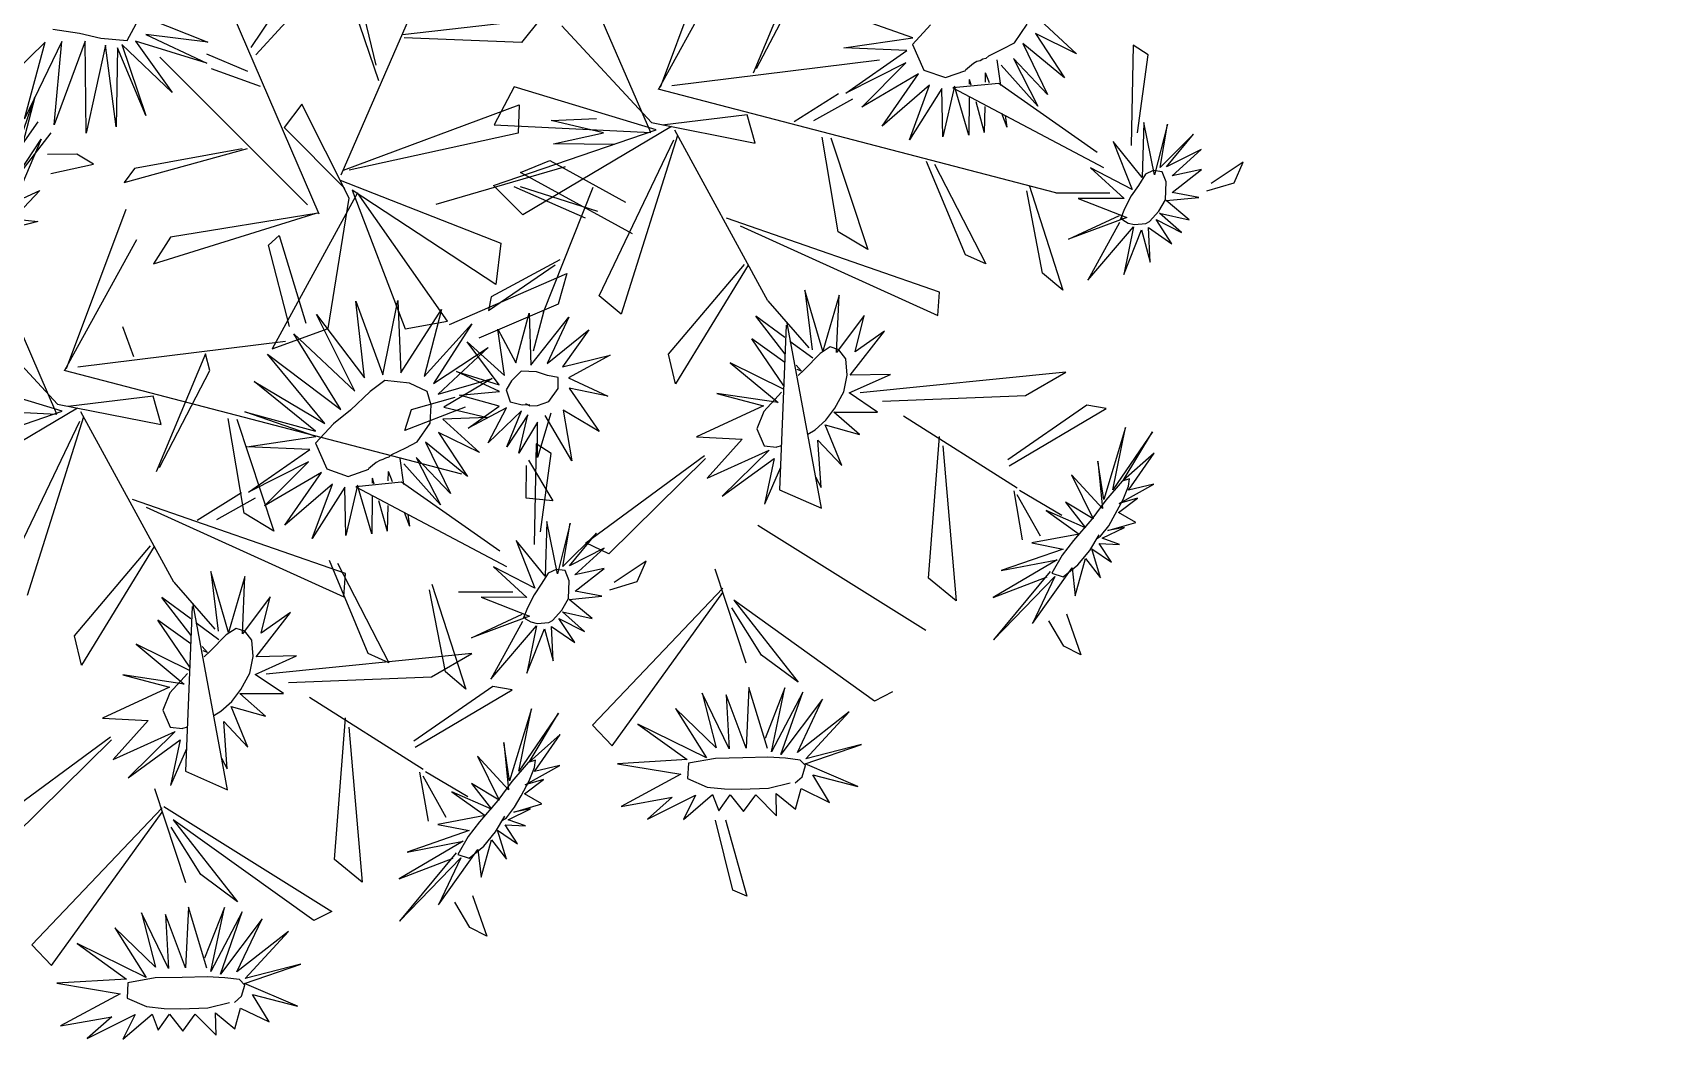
# Model space of a CAD drawing. Header units: millimetres. Extents: x -2729 to 15248, y -12439 to 5292.
# Drawn here: x 3860 to 3953.3, y -11146.8 to -11089.4 of the extents above; entities that cross this region are included whole.
import ezdxf

# ---------------------------------------------------------------- set-up
doc = ezdxf.new("R2010")
doc.units = ezdxf.units.MM
doc.layers.add('CAM', color=155, linetype='Continuous', lineweight=15)

# ---------------------------------------------------------------- blocks, each defined once
blk = doc.blocks.new('styrtys')
at = {"color": 86, "linetype": 'Continuous'}
for p, q in [((-18.311, 2.885), (-18.435, 1.784)), ((-16.817, 0.9), (-18.311, 2.885)), ((-18.435, 1.784), (-17.713, 0.271))]:
    blk.add_line(p, q, dxfattribs=at)
at = {"color": 50, "linetype": 'Continuous'}
for p, q in [((-14.016, 1.357), (-12.913, 0.011)), ((-13.564, 0.031), (-14.016, 1.357)), ((-15.673, 0.735), (-13.564, 0.031)), ((-14.455, -0.31), (-15.673, 0.735)), ((-20.384, -1.759), (-15.411, -0.859)), ((-18.361, -0.422), (-14.455, -0.31)), ((-15.411, -0.859), (-18.361, -0.422)), ((-15.317, -1.234), (-20.384, -1.759))]:
    blk.add_line(p, q, dxfattribs=at)
blk = doc.blocks.new('aerysty')
at = {"color": 86, "linetype": 'Continuous'}
for p, q in [((-18.673, 3.321, 0.09), (-18.796, 2.225, 0.09)), ((-17.186, 1.346, 0.09), (-18.673, 3.321, 0.09)), ((-18.796, 2.225, 0.09), (-18.077, 0.72, 0.09)), ((-13.112, -4.802, 0.09), (-14.326, -2.398, 0.09)), ((-12.815, -4.82, 0.09), (-12.65, -2.023, 0.09)), ((-15.07, -3.094, 0.09), (-13.027, -5.053, 0.09)), ((-11.997, -6.073, 0.09), (-6.198, -3.302, 0.09)), ((-6.198, -3.302, 0.09), (-6.654, -4.328, 0.09)), ((-26.407, -4.424, 0.09), (-27.412, -4.991, 0.09)), ((-13.146, -9.856, 0.09), (-20.061, -4.295, 0.09)), ((-20.061, -4.295, 0.09), (-19.881, -6.332, 0.09)), ((-6.654, -4.328, 0.09), (-11.746, -6.339, 0.09)), ((7.306, -5.445, 0.09), (8.56, -4.411, 0.09)), ((9.813, -4.639, 0.09), (7.79, -5.475, 0.09)), ((8.56, -4.411, 0.09), (9.813, -4.639, 0.09)), ((-40.708, -4.827, 0.09), (-40.861, -5.681, 0.09)), ((-37.774, -8.266, 0.09), (-40.708, -4.827, 0.09)), ((-27.412, -4.991, 0.09), (-27.106, -14.852, 0.09)), ((-22.786, -16.103, 0.09), (-22.416, -4.804, 0.09)), ((-12.791, -4.994, 0.09), (-12.994, -12.668, 0.09)), ((-40.861, -5.681, 0.09), (-38.099, -8.726, 0.09)), ((-19.881, -6.332, 0.09), (-12.805, -10.305, 0.09)), ((-5.758, -6.366, 0.09), (-13.267, -15.458, 0.09)), ((-8.14, -7.533, 0.09), (-5.758, -6.366, 0.09)), ((-12.949, -14.137, 0.09), (-8.14, -7.533, 0.09)), ((-28.944, -9.197, 0.09), (-28.819, -11.794, 0.09)), ((-27.106, -14.852, 0.09), (-28.944, -9.197, 0.09)), ((1.928, -14.05, 0.09), (-1.965, -9.111, 0.09)), ((-1.965, -9.111, 0.09), (-1.804, -10.619, 0.09)), ((-1.804, -10.619, 0.09), (1.584, -13.982, 0.09)), ((4.121, -20.751, 0.09), (5.131, -11.086, 0.09)), ((11.872, -13.564, 0.09), (7.052, -10.475, 0.09)), ((7.847, -10.577, 0.09), (11.892, -12.557, 0.09)), ((-28.819, -11.794, 0.09), (-27.522, -14.708, 0.09)), ((5.64, -11.875, 0.09), (5.789, -18.72, 0.09)), ((-29.691, -12.256, 0.09), (-26.219, -16.712, 0.09)), ((2.413, -12.546, 0.09), (-5.296, -34.666, 0.09)), ((11.892, -12.557, 0.09), (11.872, -13.564, 0.09)), ((-20.425, -16.184, 0.09), (-19.964, -13.618, 0.09)), ((-19.964, -13.618, 0.09), (-12.285, -21.117, 0.09)), ((-3.17, -13.59, 0.09), (-3.389, -14.856, 0.09)), ((-0.079, -19.189, 0.09), (-3.17, -13.59, 0.09)), ((-5.988, -14.895, 0.09), (-9.233, -27.327, 0.09)), ((-9.159, -26.439, 0.09), (-7.143, -14.238, 0.09)), ((-7.143, -14.238, 0.09), (-5.988, -14.895, 0.09)), ((-3.389, -14.856, 0.09), (-0.207, -19.647, 0.09)), ((-50.861, -15.865, 0.09), (-50.984, -16.961, 0.09)), ((-49.374, -17.841, 0.09), (-50.861, -15.865, 0.09)), ((-37.864, -15.986, 0.09), (-27.091, -15.612, 0.09)), ((-26.883, -15.758, 0.09), (-37.511, -17.574, 0.09)), ((-37.511, -17.574, 0.09), (-37.864, -15.986, 0.09)), ((-12.409, -21.1, 0.09), (-20.425, -16.184, 0.09)), ((-50.984, -16.961, 0.09), (-50.266, -18.467, 0.09)), ((5.789, -18.72, 0.09), (4.121, -20.751, 0.09)), ((-30.543, -21.047, 0.09), (-29.289, -20.013, 0.09)), ((-28.036, -20.242, 0.09), (-30.059, -21.078, 0.09)), ((-29.289, -20.013, 0.09), (-28.036, -20.242, 0.09)), ((-6.243, -19.64, 0.09), (-6.342, -21.603, 0.09)), ((-2.125, -24.942, 0.09), (-6.243, -19.64, 0.09)), ((-45.004, -24.006, 0.09), (-44.838, -21.209, 0.09)), ((-29.086, -23.68, 0.09), (-21.172, -20.839, 0.09)), ((-21.282, -20.685, 0.09), (-28.87, -22.237, 0.09)), ((-47.259, -22.28, 0.09), (-45.215, -24.24, 0.09)), ((-45.3, -23.988, 0.09), (-46.515, -21.584, 0.09)), ((-28.87, -22.237, 0.09), (-29.086, -23.68, 0.09)), ((-6.342, -21.603, 0.09), (-2.365, -25.368, 0.09)), ((-44.185, -25.26, 0.09), (-38.387, -22.488, 0.09)), ((-38.387, -22.488, 0.09), (-38.843, -23.514, 0.09)), ((-11.841, -22.736, 0.09), (-6.716, -32.563, 0.09)), ((-54.604, -23.99, 0.09), (-55.61, -24.557, 0.09)), ((-54.974, -35.289, 0.09), (-54.604, -23.99, 0.09)), ((-52.249, -23.482, 0.09), (-52.07, -25.518, 0.09)), ((-45.335, -29.042, 0.09), (-52.249, -23.482, 0.09)), ((-44.979, -24.181, 0.09), (-45.182, -31.855, 0.09)), ((-38.843, -23.514, 0.09), (-43.935, -25.525, 0.09)), ((-55.61, -24.557, 0.09), (-55.304, -34.419, 0.09)), ((-39.814, -24.713, 0.09), (-39.653, -26.221, 0.09)), ((-35.921, -29.653, 0.09), (-39.814, -24.713, 0.09)), ((-10.783, -24.813, 0.09), (-18.703, -24.477, 0.09)), ((-18.703, -24.477, 0.09), (-17.522, -25.743, 0.09)), ((-17.522, -25.743, 0.09), (-10.866, -25.009, 0.09)), ((3.103, -25.107, 0.09), (-4.704, -34.118, 0.09)), ((-1.846, -26.292, 0.09), (0.416, -25.139, 0.09)), ((-52.07, -25.518, 0.09), (-44.994, -29.491, 0.09)), ((-37.947, -25.553, 0.09), (-45.456, -34.644, 0.09)), ((-40.329, -26.719, 0.09), (-37.947, -25.553, 0.09)), ((-25.977, -29.166, 0.09), (-30.797, -26.078, 0.09)), ((-2.508, -27.199, 0.09), (0.219, -25.983, 0.09)), ((-45.138, -33.323, 0.09), (-40.329, -26.719, 0.09)), ((-39.653, -26.221, 0.09), (-36.265, -29.584, 0.09)), ((-33.728, -36.353, 0.09), (-32.718, -26.688, 0.09)), ((-30.002, -26.179, 0.09), (-25.957, -28.16, 0.09)), ((-28.14, -26.567, 0.09), (-28.866, -27.927, 0.09)), ((-26.988, -29.017, 0.09), (-28.14, -26.567, 0.09)), ((-32.209, -27.477, 0.09), (-32.06, -34.323, 0.09)), ((-28.866, -27.927, 0.09), (-27.3, -28.946, 0.09)), ((-57.142, -28.763, 0.09), (-57.017, -31.361, 0.09)), ((-55.304, -34.419, 0.09), (-57.142, -28.763, 0.09)), ((-25.957, -28.16, 0.09), (-25.977, -29.166, 0.09)), ((-7.093, -33.91, 0.09), (-4.78, -28.353, 0.09)), ((-4.78, -28.353, 0.09), (-3.686, -29.626, 0.09)), ((-41.019, -29.193, 0.09), (-41.238, -30.459, 0.09)), ((-37.928, -34.792, 0.09), (-41.019, -29.193, 0.09)), ((-6.881, -32.277, 0.09), (-17.129, -29.27, 0.09)), ((-17.129, -29.27, 0.09), (-16.959, -30.886, 0.09)), ((-3.686, -29.626, 0.09), (-6.875, -33.336, 0.09)), ((-41.238, -30.459, 0.09), (-38.056, -35.25, 0.09)), ((5.645, -32.093, 0.09), (-1.517, -30.666, 0.09)), ((-1.201, -30.655, 0.09), (4.997, -31.342, 0.09)), ((-57.017, -31.361, 0.09), (-55.72, -34.274, 0.09)), ((-29.776, -31.732, 0.09), (-37.484, -53.853, 0.09)), ((-16.959, -30.886, 0.09), (-7.206, -32.316, 0.09)), ((-12.963, -31.273, 0.09), (-13.624, -38.532, 0.09)), ((-57.889, -31.822, 0.09), (-54.416, -36.278, 0.09)), ((-18.661, -32.564, 0.09), (-22.794, -35.247, 0.09)), ((-19.507, -32.999, 0.09), (-21.675, -32.257, 0.09)), ((-16.933, -33.136, 0.09), (-18.661, -32.564, 0.09)), ((-12.111, -37.52, 0.09), (-11.689, -32.611, 0.09)), ((-52.613, -35.37, 0.09), (-52.153, -32.805, 0.09)), ((-52.153, -32.805, 0.09), (-44.473, -40.304, 0.09)), ((-41.348, -45.625, 0.09), (-39.332, -33.424, 0.09)), ((-39.332, -33.424, 0.09), (-38.176, -34.081, 0.09)), ((-23.067, -37.074, 0.09), (-16.933, -33.136, 0.09)), ((-19.507, -32.999, 0.09), (-12.002, -34.616, 0.09)), ((-6.651, -32.843, 0.09), (-15.539, -37.077, 0.09)), ((-15.085, -39.404, 0.09), (-7.291, -33.463, 0.09)), ((-7.291, -33.463, 0.09), (-9.758, -41.557, 0.09)), ((-38.176, -34.081, 0.09), (-41.421, -46.513, 0.09)), ((-32.06, -34.323, 0.09), (-33.728, -36.353, 0.09)), ((-26.493, -33.704, 0.09), (-29.511, -35.812, 0.09)), ((-28.303, -36.166, 0.09), (-26.323, -34.491, 0.09)), ((-21.17, -35.667, 0.09), (-16.886, -33.95, 0.09)), ((-16.497, -33.892, 0.09), (-20.435, -35.977, 0.09)), ((-14.489, -38.412, 0.09), (-13.714, -34.024, 0.09)), ((-13.018, -33.635, 0.09), (-14.295, -38.07, 0.09)), ((-12.195, -41.285, 0.09), (-7.585, -33.622, 0.09)), ((-7.585, -33.622, 0.09), (-2.102, -42.159, 0.09)), ((-5.366, -41.23, 0.09), (-7.093, -33.91, 0.09)), ((-66.062, -35.552, 0.09), (-55.289, -35.178, 0.09)), ((-55.081, -35.325, 0.09), (-65.709, -37.141, 0.09)), ((-44.598, -40.286, 0.09), (-52.613, -35.37, 0.09)), ((-5.265, -34.637, 0.09), (3.223, -35.391, 0.09)), ((4.298, -36.855, 0.09), (-5.157, -34.628, 0.09)), ((-65.709, -37.141, 0.09), (-66.062, -35.552, 0.09)), ((-29.511, -35.812, 0.09), (-28.303, -36.166, 0.09)), ((-20.435, -35.977, 0.09), (-21.17, -35.667, 0.09)), ((-19.705, -36.14, 0.09), (-19.805, -45.939, 0.09)), ((-17.59, -37.212, 0.09), (-19.705, -36.14, 0.09)), ((-24.677, -39.021, 0.09), (-22.964, -37.265, 0.09)), ((-22.964, -37.265, 0.09), (-19.75, -45.61, 0.09)), ((-19.709, -46.826, 0.09), (-17.59, -37.212, 0.09)), ((-11.934, -36.586, 0.09), (-17.821, -41.514, 0.09)), ((-15.539, -37.077, 0.09), (-15.085, -39.404, 0.09)), ((-13.624, -38.532, 0.09), (-12.111, -37.52, 0.09)), ((-38.431, -38.827, 0.09), (-38.531, -40.79, 0.09)), ((-34.314, -44.129, 0.09), (-38.431, -38.827, 0.09)), ((-19.805, -45.939, 0.09), (-24.677, -39.021, 0.09)), ((-61.274, -42.866, 0.09), (-53.36, -40.025, 0.09)), ((-53.471, -39.871, 0.09), (-61.058, -41.424, 0.09)), ((-11.833, -39.894, 0.09), (-18.953, -46.712, 0.09)), ((-10.453, -40.753, 0.09), (-11.833, -39.894, 0.09)), ((-39.695, -41.895, 0.09), (-37.433, -40.742, 0.09)), ((-38.531, -40.79, 0.09), (-34.554, -44.555, 0.09)), ((-19.122, -46.992, 0.09), (-10.453, -40.753, 0.09)), ((-44.03, -41.922, 0.09), (-38.905, -51.75, 0.09)), ((-40.357, -42.801, 0.09), (-37.63, -41.585, 0.09)), ((-9.758, -41.557, 0.09), (-12.195, -41.285, 0.09)), ((-29.854, -44.693, 0.09), (-27.117, -42.687, 0.09)), ((-27.117, -42.687, 0.09), (-20.279, -45.822, 0.09)), ((-7.428, -42.609, 0.09), (-10.938, -48.312, 0.09)), ((-10.834, -48.498, 0.09), (-5.704, -42.455, 0.09)), ((-5.704, -42.455, 0.09), (-7.428, -42.609, 0.09)), ((-50.892, -43.663, 0.09), (-49.711, -44.929, 0.09)), ((-42.972, -43.999, 0.09), (-50.892, -43.663, 0.09)), ((-49.711, -44.929, 0.09), (-43.055, -44.196, 0.09)), ((-29.086, -44.293, 0.09), (-36.893, -53.304, 0.09)), ((-19.75, -45.61, 0.09), (-29.854, -44.693, 0.09)), ((-28.236, -44.577, 0.09), (-25.062, -48.146, 0.09)), ((-24.256, -47.962, 0.09), (-27.567, -43.9, 0.09)), ((-32.204, -47.696, 0.09), (-39.366, -46.269, 0.09)), ((-39.05, -46.258, 0.09), (-32.852, -46.945, 0.09)), ((-20.279, -45.822, 0.09), (-17.316, -51.061, 0.09)), ((-18.992, -51.141, 0.09), (-19.96, -46.346, 0.09)), ((-39.281, -53.096, 0.09), (-36.968, -47.539, 0.09)), ((-36.968, -47.539, 0.09), (-35.875, -48.812, 0.09)), ((-32.852, -46.945, 0.09), (-32.204, -47.696, 0.09)), ((-29.601, -53.001, 0.09), (-22.036, -46.908, 0.09)), ((-21.976, -46.817, 0.09), (-27.785, -53.052, 0.09)), ((-9.261, -66.446, 0.09), (-21.98, -46.775, 0.09)), ((-19.597, -59.274, 0.09), (-21.911, -47.578, 0.09)), ((-8.546, -48.939, 0.09), (-19.448, -46.946, 0.09)), ((-39.069, -51.463, 0.09), (-49.317, -48.456, 0.09)), ((-25.062, -48.146, 0.09), (-24.256, -47.962, 0.09)), ((-5.955, -58.375, 0.09), (-13.771, -48.177, 0.09)), ((-35.875, -48.812, 0.09), (-39.064, -52.522, 0.09)), ((-13.115, -48.781, 0.09), (-4.726, -57.867, 0.09)), ((-49.148, -50.073, 0.09), (-39.394, -51.502, 0.09)), ((-34.626, -50.993, 0.09), (-33.551, -52.458, 0.09)), ((-17.316, -51.061, 0.09), (-18.992, -51.141, 0.09)), ((-38.839, -52.03, 0.09), (-47.727, -56.263, 0.09)), ((-26.671, -56.989, 0.09), (-21.145, -52.214, 0.09)), ((-47.274, -58.591, 0.09), (-39.48, -52.65, 0.09)), ((-44.384, -60.471, 0.09), (-39.774, -52.808, 0.09)), ((-39.48, -52.65, 0.09), (-41.946, -60.744, 0.09)), ((-39.774, -52.808, 0.09), (-34.29, -61.345, 0.09)), ((-37.555, -60.417, 0.09), (-39.281, -53.096, 0.09)), ((-27.785, -53.052, 0.09), (-29.601, -53.001, 0.09)), ((-21.331, -52.47, 0.09), (-25.68, -56.938, 0.09)), ((-37.454, -53.823, 0.09), (-28.966, -54.577, 0.09)), ((-27.89, -56.041, 0.09), (-37.345, -53.815, 0.09)), ((-17.801, -53.562, 0.09), (-18.516, -56.461, 0.09)), ((-11.03, -53.974, 0.09), (-16.444, -54.799, 0.09)), ((-17.492, -54.642, 0.09), (-17.971, -57.134, 0.09)), ((-16.255, -55.25, 0.09), (-9.542, -55.258, 0.09)), ((-25.68, -56.938, 0.09), (-26.671, -56.989, 0.09)), ((-26.648, -62.035, 0.09), (-31.414, -62.347, 0.09)), ((-31.763, -63.096, 0.09), (-26.525, -62.979, 0.09))]:
    blk.add_line(p, q, dxfattribs=at)
at = {"color": 221, "linetype": 'Continuous'}
for p, q in [((-16.047, 1.181, 0.09), (-13.948, 0.481, 0.09)), ((-14.835, 0.141, 0.09), (-16.047, 1.181, 0.09)), ((-14.398, 1.801, 0.09), (-13.3, 0.461, 0.09)), ((-13.948, 0.481, 0.09), (-14.398, 1.801, 0.09)), ((-13.317, 1.824, 0.09), (-12.813, 0.639, 0.09)), ((-13.3, 0.461, 0.09), (-13.317, 1.824, 0.09)), ((-12.813, 0.639, 0.09), (-12.22, 1.638, 0.09)), ((-12.22, 1.638, 0.09), (-12.473, 0.625, 0.09)), ((-12.473, 0.625, 0.09), (-11.251, 1.332, 0.09)), ((-11.925, 0.658, 0.09), (-10.65, 1.72, 0.09)), ((-11.251, 1.332, 0.09), (-11.925, 0.658, 0.09)), ((-10.65, 1.72, 0.09), (-10.74, 0.579, 0.09)), ((-10.74, 0.579, 0.09), (-9.448, 1.02, 0.09)), ((-10.284, 0.333, 0.09), (-8.262, 1.353, 0.09)), ((-9.448, 1.02, 0.09), (-10.284, 0.333, 0.09)), ((-8.262, 1.353, 0.09), (-9.356, 0.345, 0.09)), ((-18.722, 0.03, 0.09), (-14.835, 0.141, 0.09)), ((-15.787, -0.405, 0.09), (-18.722, 0.03, 0.09)), ((-9.356, 0.345, 0.09), (-6.789, 0.394, 0.09)), ((-6.789, 0.394, 0.09), (-9.07, -0.205, 0.09)), ((-20.736, -1.301, 0.09), (-15.787, -0.405, 0.09)), ((-15.693, -0.779, 0.09), (-20.736, -1.301, 0.09)), ((-18.732, -2.651, 0.09), (-16.042, -0.766, 0.09)), ((-14.914, -0.819, 0.09), (-18.732, -2.651, 0.09)), ((-17.216, -3.135, 0.09), (-14.914, -0.819, 0.09)), ((-14.215, -0.875, 0.09), (-17.216, -3.135, 0.09)), ((-13.008, -0.601, 0.09), (-14.925, -2.556, 0.09)), ((-14.925, -2.556, 0.09), (-14.215, -0.875, 0.09)), ((-12.941, -2.914, 0.09), (-13.008, -0.601, 0.09)), ((-12.506, -0.502, 0.09), (-12.941, -2.914, 0.09)), ((-11.925, -2.263, 0.09), (-12.506, -0.502, 0.09)), ((-11.842, -0.42, 0.09), (-11.925, -2.263, 0.09)), ((-10.434, -2.84, 0.09), (-11.842, -0.42, 0.09)), ((-11.051, -0.298, 0.09), (-10.434, -2.84, 0.09)), ((-8.954, -2.023, 0.09), (-11.051, -0.298, 0.09)), ((-10.589, -0.533, 0.09), (-8.954, -2.023, 0.09)), ((-6.483, -1.791, 0.09), (-10.589, -0.533, 0.09)), ((-5.834, -0.365, 0.09), (-9.839, -0.405, 0.09)), ((-9.839, -0.405, 0.09), (-6.483, -1.791, 0.09)), ((-9.07, -0.205, 0.09), (-5.834, -0.365, 0.09)), ((-32.861, -5.556, 0.09), (-31.988, -3.05, 0.09)), ((-31.988, -3.05, 0.09), (-32.587, -6.268, 0.09)), ((-33.878, -5.675, 0.09), (-33.636, -3.89, 0.09)), ((-33.636, -3.89, 0.09), (-32.861, -5.556, 0.09)), ((-32.587, -6.268, 0.09), (-29.885, -4.221, 0.09)), ((-29.885, -4.221, 0.09), (-32.327, -6.398, 0.09)), ((-35.039, -5.294, 0.09), (-33.878, -5.675, 0.09)), ((-34.905, -6.709, 0.09), (-35.039, -5.294, 0.09)), ((3.691, -5.428, 0.09), (4.334, -6.944, 0.09)), ((3.719, -7.042, 0.09), (3.691, -5.428, 0.09)), ((4.334, -6.944, 0.09), (4.523, -5.323, 0.09)), ((4.523, -5.323, 0.09), (4.75, -6.992, 0.09)), ((4.75, -6.992, 0.09), (5.383, -5.367, 0.09)), ((5.383, -5.367, 0.09), (5.556, -7.07, 0.09)), ((-35.948, -5.976, 0.09), (-34.905, -6.709, 0.09)), ((-35.617, -7.627, 0.09), (-35.948, -5.976, 0.09)), ((-32.327, -6.398, 0.09), (-28.725, -5.838, 0.09)), ((-28.725, -5.838, 0.09), (-32.288, -6.997, 0.09)), ((2.141, -5.869, 0.09), (3.719, -7.042, 0.09)), ((3.384, -7.299, 0.09), (2.141, -5.869, 0.09)), ((5.556, -7.07, 0.09), (6.737, -5.623, 0.09)), ((6.737, -5.623, 0.09), (6.136, -7.045, 0.09)), ((6.136, -7.045, 0.09), (8.146, -6.387, 0.09)), ((8.146, -6.387, 0.09), (6.913, -7.577, 0.09)), ((-32.288, -6.997, 0.09), (-28.968, -7.503, 0.09)), ((0.713, -6.723, 0.09), (3.384, -7.299, 0.09)), ((3.267, -7.779, 0.09), (0.713, -6.723, 0.09)), ((6.913, -7.577, 0.09), (9.085, -7.037, 0.09)), ((9.085, -7.037, 0.09), (7.157, -8.12, 0.09)), ((-36.801, -7.679, 0.09), (-35.617, -7.627, 0.09)), ((-36.428, -8.844, 0.09), (-36.801, -7.679, 0.09)), ((-33.088, -8.254, 0.09), (-29.634, -9.642, 0.09)), ((-29.274, -8.661, 0.09), (-33.088, -8.254, 0.09)), ((-28.968, -7.503, 0.09), (-32.911, -7.718, 0.09)), ((-32.911, -7.718, 0.09), (-29.274, -8.661, 0.09)), ((-0.704, -8.248, 0.09), (3.267, -7.779, 0.09)), ((3.031, -8.581, 0.09), (-0.704, -8.248, 0.09)), ((9.563, -7.883, 0.09), (6.921, -8.409, 0.09)), ((7.157, -8.12, 0.09), (9.563, -7.883, 0.09)), ((-37.549, -8.871, 0.09), (-36.428, -8.844, 0.09)), ((-36.977, -9.68, 0.09), (-37.549, -8.871, 0.09)), ((-33.057, -8.543, 0.09), (-30.762, -11.355, 0.09)), ((-29.634, -9.642, 0.09), (-32.66, -8.973, 0.09)), ((3.502, -8.403, 0.09), (0.632, -10.473, 0.09)), ((0.632, -10.473, 0.09), (3.364, -8.816, 0.09)), ((2.862, -11.304, 0.09), (3.502, -8.403, 0.09)), ((4.309, -9.124, 0.09), (2.862, -11.304, 0.09)), ((3.354, -8.686, 0.09), (3.26, -8.513, 0.09)), ((4.702, -11.693, 0.09), (4.309, -9.124, 0.09)), ((4.998, -9.04, 0.09), (4.702, -11.693, 0.09)), ((6.664, -11.45, 0.09), (4.998, -9.04, 0.09)), ((5.895, -8.941, 0.09), (6.664, -11.45, 0.09)), ((8.537, -10.602, 0.09), (5.895, -8.941, 0.09)), ((6.398, -8.44, 0.09), (8.537, -10.602, 0.09)), ((9.207, -9.436, 0.09), (6.398, -8.44, 0.09)), ((6.921, -8.409, 0.09), (9.207, -9.436, 0.09)), ((-39.082, -10.264, 0.09), (-36.977, -9.68, 0.09)), ((-37.539, -10.466, 0.09), (-39.082, -10.264, 0.09)), ((-33.722, -9.558, 0.09), (-31.827, -12.211, 0.09)), ((-30.762, -11.355, 0.09), (-33.722, -9.558, 0.09)), ((2.413, -12.546, 0.09), (4.127, -9.983, 0.09)), ((-40.202, -11.977, 0.09), (-37.539, -10.466, 0.09)), ((-35.435, -11.126, 0.09), (-36.012, -15.456, 0.09)), ((-34.075, -14.172, 0.09), (-35.435, -11.126, 0.09)), ((-34.652, -11.005, 0.09), (-34.075, -14.172, 0.09)), ((-32.511, -13.398, 0.09), (-34.652, -11.005, 0.09)), ((-34.291, -10.345, 0.09), (-32.511, -13.398, 0.09)), ((-31.827, -12.211, 0.09), (-34.291, -10.345, 0.09)), ((-40.445, -13.632, 0.09), (-38.379, -11.505, 0.09)), ((-37.021, -11.831, 0.09), (-40.445, -13.632, 0.09)), ((-38.379, -11.505, 0.09), (-40.202, -11.977, 0.09)), ((-38.54, -15.161, 0.09), (-37.021, -11.831, 0.09)), ((-36.127, -11.992, 0.09), (-38.54, -15.161, 0.09)), ((-36.012, -15.456, 0.09), (-36.127, -11.992, 0.09)), ((-17.294, -14.001, 0.09), (-15.896, -16.081, 0.09)), ((-16.851, -15.954, 0.09), (-17.294, -14.001, 0.09)), ((-18.992, -14.294, 0.09), (-16.851, -15.954, 0.09)), ((-18.653, -14.899, 0.09), (-18.992, -14.294, 0.09)), ((-15.896, -16.081, 0.09), (-15.27, -14.156, 0.09)), ((-15.27, -14.156, 0.09), (-15.014, -16.093, 0.09)), ((-15.014, -16.093, 0.09), (-13.632, -14.008, 0.09)), ((-13.632, -14.008, 0.09), (-13.625, -15.975, 0.09)), ((-13.625, -15.975, 0.09), (-11.445, -14.602, 0.09)), ((-11.445, -14.602, 0.09), (-12.754, -16.48, 0.09)), ((8.141, -15.782, 0.09), (8.445, -18.854, 0.09)), ((9.318, -18.555, 0.09), (8.141, -15.782, 0.09)), ((-19.331, -16.855, 0.09), (-21.582, -16.442, 0.09)), ((-19.105, -17.434, 0.09), (-21.582, -16.442, 0.09)), ((-12.754, -16.48, 0.09), (-9.57, -16.263, 0.09)), ((-9.57, -16.263, 0.09), (-11.478, -16.993, 0.09)), ((5.951, -16.155, 0.09), (6.733, -19.19, 0.09)), ((7.425, -18.811, 0.09), (5.951, -16.155, 0.09)), ((6.806, -16.048, 0.09), (7.425, -18.811, 0.09)), ((8.445, -18.854, 0.09), (6.806, -16.048, 0.09)), ((9.665, -15.976, 0.09), (9.318, -18.555, 0.09)), ((10.089, -18.767, 0.09), (9.665, -15.976, 0.09)), ((-46.587, -17.386, 0.09), (-45.489, -18.726, 0.09)), ((-46.137, -18.706, 0.09), (-46.587, -17.386, 0.09)), ((-45.506, -17.362, 0.09), (-45.002, -18.547, 0.09)), ((-45.489, -18.726, 0.09), (-45.506, -17.362, 0.09)), ((-45.002, -18.547, 0.09), (-44.408, -17.548, 0.09)), ((-44.408, -17.548, 0.09), (-44.661, -18.561, 0.09)), ((-44.114, -18.529, 0.09), (-42.839, -17.466, 0.09)), ((-42.839, -17.466, 0.09), (-42.928, -18.607, 0.09)), ((-22.554, -18.705, 0.09), (-19.105, -17.434, 0.09)), ((-9.473, -17.721, 0.09), (-12.107, -17.845, 0.09)), ((-11.478, -16.993, 0.09), (-9.473, -17.721, 0.09)), ((4.455, -17.646, 0.09), (3.968, -16.947, 0.09)), ((4.467, -17.397, 0.09), (3.968, -16.947, 0.09)), ((-48.236, -18.005, 0.09), (-46.137, -18.706, 0.09)), ((-47.024, -19.046, 0.09), (-48.236, -18.005, 0.09)), ((-44.661, -18.561, 0.09), (-43.439, -17.854, 0.09)), ((-43.439, -17.854, 0.09), (-44.114, -18.529, 0.09)), ((-42.928, -18.607, 0.09), (-41.637, -18.166, 0.09)), ((-42.473, -18.853, 0.09), (-40.451, -17.833, 0.09)), ((-41.637, -18.166, 0.09), (-42.473, -18.853, 0.09)), ((-40.451, -17.833, 0.09), (-41.544, -18.841, 0.09)), ((-18.863, -17.937, 0.09), (-22.554, -18.705, 0.09)), ((-22.171, -19.99, 0.09), (-18.863, -17.937, 0.09)), ((-12.488, -18.547, 0.09), (-10.155, -21.327, 0.09)), ((-9.315, -19.555, 0.09), (-12.488, -18.547, 0.09)), ((-12.107, -17.845, 0.09), (-9.315, -19.555, 0.09)), ((4.19, -19.667, 0.09), (2.393, -18.495, 0.09)), ((2.393, -18.495, 0.09), (4.249, -20.714, 0.09)), ((4.197, -19.233, 0.09), (3.01, -17.85, 0.09)), ((4.251, -18.642, 0.09), (3.01, -17.85, 0.09)), ((5.753, -18.553, 0.09), (6.859, -19.547, 0.09)), ((-52.924, -20.487, 0.09), (-47.975, -19.591, 0.09)), ((-50.91, -19.156, 0.09), (-47.024, -19.046, 0.09)), ((-47.975, -19.591, 0.09), (-50.91, -19.156, 0.09)), ((-41.142, -21.209, 0.09), (-43.24, -19.485, 0.09)), ((-43.24, -19.485, 0.09), (-42.622, -22.026, 0.09)), ((-38.022, -19.552, 0.09), (-42.027, -19.591, 0.09)), ((-42.027, -19.591, 0.09), (-38.671, -20.977, 0.09)), ((-41.544, -18.841, 0.09), (-38.978, -18.793, 0.09)), ((-38.978, -18.793, 0.09), (-41.259, -19.391, 0.09)), ((-41.259, -19.391, 0.09), (-38.022, -19.552, 0.09)), ((-19.206, -19.56, 0.09), (-22.171, -19.99, 0.09)), ((-20.543, -21.811, 0.09), (-19.206, -19.56, 0.09)), ((-16.331, -19.015, 0.09), (-17.845, -22.214, 0.09)), ((-15.975, -22.561, 0.09), (-16.331, -19.015, 0.09)), ((-15.527, -19.188, 0.09), (-15.975, -22.561, 0.09)), ((-15.358, -19.292, 0.09), (-14.146, -22.289, 0.09)), ((-14.108, -18.915, 0.09), (-14.16, -19.175, 0.09)), ((-13.991, -19.368, 0.09), (-14.108, -18.915, 0.09)), ((-13.048, -20.424, 0.09), (-13.115, -18.796, 0.09)), ((-11.841, -22.736, 0.09), (-12.762, -19.318, 0.09)), ((-10.155, -21.327, 0.09), (-12.753, -19.089, 0.09)), ((5.427, -19.392, 0.09), (5.874, -19.678, 0.09)), ((5.521, -19.172, 0.09), (5.874, -19.678, 0.09)), ((-47.882, -19.965, 0.09), (-52.924, -20.487, 0.09)), ((-50.921, -21.837, 0.09), (-48.23, -19.952, 0.09)), ((-47.103, -20.005, 0.09), (-50.921, -21.837, 0.09)), ((-49.404, -22.322, 0.09), (-47.103, -20.005, 0.09)), ((-46.403, -20.061, 0.09), (-49.404, -22.322, 0.09)), ((-45.196, -19.787, 0.09), (-47.114, -21.742, 0.09)), ((-47.114, -21.742, 0.09), (-46.403, -20.061, 0.09)), ((-45.13, -22.1, 0.09), (-45.196, -19.787, 0.09)), ((-44.695, -19.688, 0.09), (-45.13, -22.1, 0.09)), ((-44.114, -21.449, 0.09), (-44.695, -19.688, 0.09)), ((-44.03, -19.606, 0.09), (-44.114, -21.449, 0.09)), ((-42.622, -22.026, 0.09), (-44.03, -19.606, 0.09)), ((-42.777, -19.72, 0.09), (-41.142, -21.209, 0.09)), ((-38.671, -20.977, 0.09), (-42.777, -19.72, 0.09)), ((-16.955, -19.616, 0.09), (-20.543, -21.811, 0.09)), ((-17.845, -22.214, 0.09), (-16.955, -19.616, 0.09)), ((-14.224, -19.987, 0.09), (-14.146, -22.289, 0.09)), ((-13.823, -20.233, 0.09), (-12.948, -22.828, 0.09)), ((1.489, -19.665, 0.09), (3.744, -21.255, 0.09)), ((4.249, -20.714, 0.09), (1.489, -19.665, 0.09)), ((4.82, -20.078, 0.09), (5.053, -20.231, 0.09)), ((4.824, -19.963, 0.09), (5.053, -20.231, 0.09)), ((-34.158, -21.03, 0.09), (-33.515, -22.546, 0.09)), ((-34.13, -22.644, 0.09), (-34.158, -21.03, 0.09)), ((-33.515, -22.546, 0.09), (-33.326, -20.926, 0.09)), ((-33.326, -20.926, 0.09), (-33.099, -22.594, 0.09)), ((-33.099, -22.594, 0.09), (-32.466, -20.969, 0.09)), ((-32.466, -20.969, 0.09), (-32.293, -22.672, 0.09)), ((-32.293, -22.672, 0.09), (-31.112, -21.226, 0.09)), ((-31.112, -21.226, 0.09), (-31.713, -22.647, 0.09)), ((-13.033, -20.78, 0.09), (-12.948, -22.828, 0.09)), ((0.282, -21.157, 0.09), (3.502, -21.939, 0.09)), ((3.744, -21.255, 0.09), (0.282, -21.157, 0.09)), ((-37.136, -22.325, 0.09), (-34.465, -22.901, 0.09)), ((-34.582, -23.382, 0.09), (-37.136, -22.325, 0.09)), ((-35.708, -21.472, 0.09), (-34.13, -22.644, 0.09)), ((-34.465, -22.901, 0.09), (-35.708, -21.472, 0.09)), ((-31.713, -22.647, 0.09), (-29.703, -21.99, 0.09)), ((-29.703, -21.99, 0.09), (-30.936, -23.179, 0.09)), ((3.502, -21.939, 0.09), (0.055, -22.886, 0.09)), ((-61.058, -25.123, 0.09), (-60.186, -22.616, 0.09)), ((-60.186, -22.616, 0.09), (-60.785, -25.834, 0.09)), ((-30.936, -23.179, 0.09), (-28.764, -22.639, 0.09)), ((-28.764, -22.639, 0.09), (-30.692, -23.722, 0.09)), ((0.055, -22.886, 0.09), (3.702, -22.82, 0.09)), ((3.702, -22.82, 0.09), (0.319, -24.454, 0.09)), ((-62.075, -25.242, 0.09), (-61.834, -23.456, 0.09)), ((-61.834, -23.456, 0.09), (-61.058, -25.123, 0.09)), ((-60.785, -25.834, 0.09), (-58.083, -23.788, 0.09)), ((-58.083, -23.788, 0.09), (-60.524, -25.964, 0.09)), ((-38.553, -23.85, 0.09), (-34.582, -23.382, 0.09)), ((-34.818, -24.183, 0.09), (-38.553, -23.85, 0.09)), ((-34.347, -24.006, 0.09), (-37.217, -26.075, 0.09)), ((-34.987, -26.906, 0.09), (-34.347, -24.006, 0.09)), ((-34.495, -24.288, 0.09), (-34.589, -24.115, 0.09)), ((-31.451, -24.042, 0.09), (-29.312, -26.205, 0.09)), ((-28.642, -25.039, 0.09), (-31.451, -24.042, 0.09)), ((-28.286, -23.485, 0.09), (-30.928, -24.012, 0.09)), ((-30.928, -24.012, 0.09), (-28.642, -25.039, 0.09)), ((-30.692, -23.722, 0.09), (-28.286, -23.485, 0.09)), ((0.319, -24.454, 0.09), (3.808, -23.776, 0.09)), ((3.808, -23.776, 0.09), (0.466, -25.651, 0.09)), ((0.466, -25.651, 0.09), (4.425, -24.108, 0.09)), ((4.425, -24.108, 0.09), (2.552, -27.173, 0.09)), ((2.552, -27.173, 0.09), (5.222, -24.237, 0.09)), ((5.222, -24.237, 0.09), (4.144, -28.38, 0.09)), ((-63.237, -24.86, 0.09), (-62.075, -25.242, 0.09)), ((-63.103, -26.275, 0.09), (-63.237, -24.86, 0.09)), ((-37.217, -26.075, 0.09), (-34.485, -24.418, 0.09)), ((-33.54, -24.726, 0.09), (-34.987, -26.906, 0.09)), ((-33.147, -27.295, 0.09), (-33.54, -24.726, 0.09)), ((-32.851, -24.643, 0.09), (-33.147, -27.295, 0.09)), ((-31.185, -27.053, 0.09), (-32.851, -24.643, 0.09)), ((-31.954, -24.543, 0.09), (-31.185, -27.053, 0.09)), ((-29.312, -26.205, 0.09), (-31.954, -24.543, 0.09)), ((-64.145, -25.543, 0.09), (-63.103, -26.275, 0.09)), ((-63.815, -27.193, 0.09), (-64.145, -25.543, 0.09)), ((-60.524, -25.964, 0.09), (-56.923, -25.404, 0.09)), ((-56.923, -25.404, 0.09), (-60.486, -26.564, 0.09)), ((-35.436, -28.148, 0.09), (-33.722, -25.585, 0.09)), ((-57.166, -27.069, 0.09), (-61.109, -27.285, 0.09)), ((-60.486, -26.564, 0.09), (-57.166, -27.069, 0.09)), ((-25.651, -26.944, 0.09), (-24.348, -29.64, 0.09)), ((-23.526, -28.965, 0.09), (-25.651, -26.944, 0.09)), ((-23.394, -26.579, 0.09), (-23.526, -28.965, 0.09)), ((-22.292, -29.372, 0.09), (-23.394, -26.579, 0.09)), ((-64.999, -27.245, 0.09), (-63.815, -27.193, 0.09)), ((-64.626, -28.41, 0.09), (-64.999, -27.245, 0.09)), ((-61.286, -27.82, 0.09), (-57.832, -29.208, 0.09)), ((-57.472, -28.227, 0.09), (-61.286, -27.82, 0.09)), ((-61.109, -27.285, 0.09), (-57.472, -28.227, 0.09)), ((-21.436, -27.296, 0.09), (-22.292, -29.372, 0.09)), ((-21.826, -29.743, 0.09), (-21.436, -27.296, 0.09)), ((-65.747, -28.437, 0.09), (-64.626, -28.41, 0.09)), ((-65.175, -29.246, 0.09), (-65.747, -28.437, 0.09)), ((-61.255, -28.109, 0.09), (-58.96, -30.922, 0.09)), ((-57.832, -29.208, 0.09), (-60.858, -28.54, 0.09)), ((-26.577, -28.672, 0.09), (-24.894, -29.791, 0.09)), ((-24.057, -29.455, 0.09), (-26.577, -28.672, 0.09)), ((-19.431, -28.485, 0.09), (-21.826, -29.743, 0.09)), ((-21.482, -30.368, 0.09), (-19.431, -28.485, 0.09)), ((-67.28, -29.831, 0.09), (-65.175, -29.246, 0.09)), ((-65.737, -30.032, 0.09), (-67.28, -29.831, 0.09)), ((-61.92, -29.124, 0.09), (-60.025, -31.777, 0.09)), ((-58.96, -30.922, 0.09), (-61.92, -29.124, 0.09)), ((-26.968, -29.694, 0.09), (-24.863, -30.481, 0.09)), ((-24.894, -29.791, 0.09), (-26.968, -29.694, 0.09)), ((-68.399, -31.544, 0.09), (-65.737, -30.032, 0.09)), ((-63.633, -30.692, 0.09), (-64.21, -35.023, 0.09)), ((-62.273, -33.738, 0.09), (-63.633, -30.692, 0.09)), ((-62.85, -30.571, 0.09), (-62.273, -33.738, 0.09)), ((-60.709, -32.964, 0.09), (-62.85, -30.571, 0.09)), ((-62.489, -29.911, 0.09), (-60.709, -32.964, 0.09)), ((-60.025, -31.777, 0.09), (-62.489, -29.911, 0.09)), ((-27.04, -30.46, 0.09), (-24.874, -30.903, 0.09)), ((-24.863, -30.481, 0.09), (-27.04, -30.46, 0.09)), ((-21.822, -31.209, 0.09), (-18.896, -30.303, 0.09)), ((-18.896, -30.303, 0.09), (-21.482, -30.368, 0.09)), ((-68.643, -33.199, 0.09), (-66.577, -31.071, 0.09)), ((-65.218, -31.397, 0.09), (-68.643, -33.199, 0.09)), ((-66.577, -31.071, 0.09), (-68.399, -31.544, 0.09)), ((-66.738, -34.727, 0.09), (-65.218, -31.397, 0.09)), ((-64.325, -31.559, 0.09), (-66.738, -34.727, 0.09)), ((-64.21, -35.023, 0.09), (-64.325, -31.559, 0.09)), ((-31.043, -31.65, 0.09), (-30.424, -34.413, 0.09)), ((-29.404, -34.456, 0.09), (-31.043, -31.65, 0.09)), ((-29.708, -31.384, 0.09), (-29.404, -34.456, 0.09)), ((-28.531, -34.158, 0.09), (-29.708, -31.384, 0.09)), ((-28.184, -31.578, 0.09), (-28.531, -34.158, 0.09)), ((-27.76, -34.369, 0.09), (-28.184, -31.578, 0.09)), ((-24.874, -30.903, 0.09), (-27.442, -31.482, 0.09)), ((-27.442, -31.482, 0.09), (-25.215, -31.717, 0.09)), ((-25.215, -31.717, 0.09), (-27.398, -32.891, 0.09)), ((-22.422, -31.921, 0.09), (-18.935, -31.637, 0.09)), ((-18.935, -31.637, 0.09), (-21.822, -31.209, 0.09)), ((-33.394, -33.248, 0.09), (-33.881, -32.55, 0.09)), ((-33.382, -32.999, 0.09), (-33.881, -32.55, 0.09)), ((-31.898, -31.758, 0.09), (-31.116, -34.793, 0.09)), ((-30.424, -34.413, 0.09), (-31.898, -31.758, 0.09)), ((-26.258, -32.311, 0.09), (-27.76, -34.369, 0.09)), ((-27.398, -32.891, 0.09), (-25.369, -32.123, 0.09)), ((-27.164, -34.717, 0.09), (-26.258, -32.311, 0.09)), ((-25.369, -32.123, 0.09), (-26.093, -34.351, 0.09)), ((-26.093, -34.351, 0.09), (-24.657, -32.57, 0.09)), ((-24.657, -32.57, 0.09), (-25.072, -35.25, 0.09)), ((-20.003, -33.648, 0.09), (-22.422, -31.921, 0.09)), ((-50.841, -34.085, 0.09), (-51.181, -33.48, 0.09)), ((-51.181, -33.48, 0.09), (-49.04, -35.141, 0.09)), ((-49.482, -33.188, 0.09), (-48.085, -35.267, 0.09)), ((-49.04, -35.141, 0.09), (-49.482, -33.188, 0.09)), ((-48.085, -35.267, 0.09), (-47.458, -33.342, 0.09)), ((-47.458, -33.342, 0.09), (-47.203, -35.279, 0.09)), ((-47.203, -35.279, 0.09), (-45.821, -33.195, 0.09)), ((-45.821, -33.195, 0.09), (-45.814, -35.161, 0.09)), ((-33.652, -34.835, 0.09), (-34.839, -33.452, 0.09)), ((-33.598, -34.245, 0.09), (-34.839, -33.452, 0.09)), ((-24.277, -33.325, 0.09), (-27.164, -34.717, 0.09)), ((-26.74, -35.39, 0.09), (-24.277, -33.325, 0.09)), ((-25.072, -35.25, 0.09), (-24.356, -32.791, 0.09)), ((-24.356, -32.791, 0.09), (-23.334, -35.672, 0.09)), ((-23.729, -32.837, 0.09), (-21.764, -34.627, 0.09)), ((-23.334, -35.672, 0.09), (-23.729, -32.837, 0.09)), ((-22.777, -32.709, 0.09), (-20.003, -33.648, 0.09)), ((-21.764, -34.627, 0.09), (-22.777, -32.709, 0.09)), ((-45.814, -35.161, 0.09), (-43.633, -33.788, 0.09)), ((-43.633, -33.788, 0.09), (-44.942, -35.666, 0.09)), ((-33.659, -35.27, 0.09), (-35.456, -34.097, 0.09)), ((-35.456, -34.097, 0.09), (-33.6, -36.316, 0.09)), ((-32.096, -34.155, 0.09), (-30.99, -35.15, 0.09)), ((-22.927, -34.511, 0.09), (-26.74, -35.39, 0.09)), ((-26.369, -35.945, 0.09), (-22.927, -34.511, 0.09)), ((-44.942, -35.666, 0.09), (-41.759, -35.449, 0.09)), ((-41.759, -35.449, 0.09), (-43.666, -36.179, 0.09)), ((-36.36, -35.268, 0.09), (-34.105, -36.858, 0.09)), ((-33.6, -36.316, 0.09), (-36.36, -35.268, 0.09)), ((-32.422, -34.995, 0.09), (-31.975, -35.28, 0.09)), ((-32.328, -34.774, 0.09), (-31.975, -35.28, 0.09)), ((-9.293, -34.947, 0.09), (-11.212, -37.874, 0.09)), ((-51.519, -36.041, 0.09), (-53.77, -35.628, 0.09)), ((-51.293, -36.62, 0.09), (-53.77, -35.628, 0.09)), ((-43.666, -36.179, 0.09), (-41.662, -36.907, 0.09)), ((-33.029, -35.681, 0.09), (-32.796, -35.833, 0.09)), ((-33.025, -35.566, 0.09), (-32.796, -35.833, 0.09)), ((-22.328, -36.039, 0.09), (-26.369, -35.945, 0.09)), ((-26.339, -36.622, 0.09), (-22.328, -36.039, 0.09)), ((-11.212, -37.874, 0.09), (-9.101, -35.859, 0.09)), ((-9.101, -35.859, 0.09), (-10.183, -38.724, 0.09)), ((-54.742, -37.892, 0.09), (-51.293, -36.62, 0.09)), ((-51.052, -37.124, 0.09), (-54.742, -37.892, 0.09)), ((-54.36, -39.177, 0.09), (-51.052, -37.124, 0.09)), ((-41.662, -36.907, 0.09), (-44.295, -37.031, 0.09)), ((-44.295, -37.031, 0.09), (-41.504, -38.741, 0.09)), ((-37.567, -36.76, 0.09), (-34.347, -37.542, 0.09)), ((-34.105, -36.858, 0.09), (-37.567, -36.76, 0.09)), ((-22.619, -37.922, 0.09), (-26.339, -36.622, 0.09)), ((-10.183, -38.724, 0.09), (-8.645, -36.643, 0.09)), ((-48.52, -38.202, 0.09), (-50.033, -41.401, 0.09)), ((-48.164, -41.747, 0.09), (-48.52, -38.202, 0.09)), ((-46.297, -38.101, 0.09), (-46.348, -38.361, 0.09)), ((-46.18, -38.555, 0.09), (-46.297, -38.101, 0.09)), ((-45.237, -39.61, 0.09), (-45.304, -37.982, 0.09)), ((-44.677, -37.733, 0.09), (-42.344, -40.513, 0.09)), ((-41.504, -38.741, 0.09), (-44.677, -37.733, 0.09)), ((-34.347, -37.542, 0.09), (-37.794, -38.488, 0.09)), ((-26.912, -37.834, 0.09), (-22.619, -37.922, 0.09)), ((-23.574, -40.264, 0.09), (-26.912, -37.834, 0.09)), ((-51.395, -38.746, 0.09), (-54.36, -39.177, 0.09)), ((-52.731, -40.998, 0.09), (-51.395, -38.746, 0.09)), ((-49.144, -38.802, 0.09), (-52.731, -40.998, 0.09)), ((-50.033, -41.401, 0.09), (-49.144, -38.802, 0.09)), ((-47.716, -38.374, 0.09), (-48.164, -41.747, 0.09)), ((-47.546, -38.478, 0.09), (-46.334, -41.475, 0.09)), ((-46.413, -39.173, 0.09), (-46.334, -41.475, 0.09)), ((-44.03, -41.922, 0.09), (-44.951, -38.504, 0.09)), ((-42.344, -40.513, 0.09), (-44.942, -38.276, 0.09)), ((-37.794, -38.488, 0.09), (-34.147, -38.423, 0.09)), ((-34.147, -38.423, 0.09), (-37.53, -40.057, 0.09)), ((-27.562, -38.618, 0.09), (-23.574, -40.264, 0.09)), ((-24.93, -42.243, 0.09), (-27.562, -38.618, 0.09)), ((-46.012, -39.419, 0.09), (-45.137, -42.014, 0.09)), ((-45.222, -39.966, 0.09), (-45.137, -42.014, 0.09)), ((-37.53, -40.057, 0.09), (-34.041, -39.378, 0.09)), ((-34.041, -39.378, 0.09), (-37.383, -41.254, 0.09)), ((-37.383, -41.254, 0.09), (-33.424, -39.711, 0.09)), ((-33.424, -39.711, 0.09), (-35.297, -42.776, 0.09)), ((-35.297, -42.776, 0.09), (-32.627, -39.839, 0.09)), ((-32.627, -39.839, 0.09), (-33.705, -43.983, 0.09)), ((-33.705, -43.983, 0.09), (-32.372, -40.023, 0.09)), ((-32.372, -40.023, 0.09), (-31.969, -44.514, 0.09)), ((-31.969, -44.514, 0.09), (-31.71, -39.822, 0.09)), ((-31.71, -39.822, 0.09), (-30.257, -44.747, 0.09)), ((-30.553, -39.515, 0.09), (-28.456, -44.146, 0.09)), ((-30.257, -44.747, 0.09), (-30.553, -39.515, 0.09)), ((-29.226, -39.426, 0.09), (-26.808, -43.679, 0.09)), ((-28.456, -44.146, 0.09), (-29.226, -39.426, 0.09)), ((-28.289, -39.394, 0.09), (-24.93, -42.243, 0.09)), ((-26.808, -43.679, 0.09), (-28.289, -39.394, 0.09)), ((-18.407, -56.86, 0.09), (-19.621, -60.931, 0.09)), ((-18.98, -60.649, 0.09), (-18.407, -56.86, 0.09)), ((-20.889, -57.571, 0.09), (-20.212, -61.481, 0.09)), ((-19.621, -60.931, 0.09), (-20.889, -57.571, 0.09)), ((-17.371, -57.479, 0.09), (-18.98, -60.649, 0.09)), ((-18.16, -61.152, 0.09), (-17.371, -57.479, 0.09)), ((-22.819, -58.085, 0.09), (-20.513, -61.569, 0.09)), ((-20.212, -61.481, 0.09), (-22.819, -58.085, 0.09)), ((-24.304, -59.128, 0.09), (-20.762, -62.215, 0.09)), ((-20.513, -61.569, 0.09), (-24.304, -59.128, 0.09)), ((-25.541, -60.336, 0.09), (-21.23, -63.316, 0.09)), ((-20.762, -62.215, 0.09), (-25.541, -60.336, 0.09)), ((-26.173, -62.127, 0.09), (-21.975, -64.418, 0.09)), ((-21.23, -63.316, 0.09), (-26.173, -62.127, 0.09)), ((-26.816, -63.714, 0.09), (-22.526, -65.178, 0.09)), ((-21.975, -64.418, 0.09), (-26.816, -63.714, 0.09)), ((-22.526, -65.178, 0.09), (-26.837, -66.078, 0.09))]:
    blk.add_line(p, q, dxfattribs=at)
at = {"color": 50, "linetype": 'Continuous'}
for p, q in [((-15.719, -0.651, 0.09), (-15.536, 0.006, 0.09)), ((-15.536, 0.006, 0.09), (-14.493, 0.318, 0.09)), ((-14.493, 0.318, 0.09), (-13.442, 0.419, 0.09)), ((-13.442, 0.419, 0.09), (-12.412, 0.369, 0.09)), ((-12.672, 0.379, 0.09), (-12.43, 0.488, 0.09)), ((-12.43, 0.488, 0.09), (-11.674, 0.537, 0.09)), ((-11.674, 0.537, 0.09), (-10.925, 0.474, 0.09)), ((-10.925, 0.474, 0.09), (-9.965, 0.388, 0.09)), ((-9.965, 0.388, 0.09), (-9.168, 0.219, 0.09)), ((-9.168, 0.219, 0.09), (-8.782, 0.038, 0.09)), ((-8.782, 0.038, 0.09), (-9.132, -0.25, 0.09)), ((-14.541, -0.74, 0.09), (-15.719, -0.651, 0.09)), ((-13.488, -0.658, 0.09), (-14.541, -0.74, 0.09)), ((-11.886, -0.474, 0.09), (-13.488, -0.658, 0.09)), ((-10.542, -0.409, 0.09), (-11.886, -0.474, 0.09)), ((-9.132, -0.25, 0.09), (-10.542, -0.409, 0.09)), ((-34.904, -7.24, 0.09), (-33.961, -6.374, 0.09)), ((-33.801, -6.141, 0.09), (-33.294, -6.012, 0.09)), ((-33.294, -6.012, 0.09), (-32.657, -6.203, 0.09)), ((-32.657, -6.203, 0.09), (-32.567, -6.628, 0.09)), ((-35.825, -8.496, 0.09), (-34.904, -7.24, 0.09)), ((-32.945, -7.38, 0.09), (-33.452, -8.252, 0.09)), ((-32.567, -6.628, 0.09), (-32.945, -7.38, 0.09)), ((3.407, -7.809, 0.09), (3.821, -7.305, 0.09)), ((3.821, -7.305, 0.09), (4.03, -7.188, 0.09)), ((4.03, -7.188, 0.09), (4.821, -7.077, 0.09)), ((4.821, -7.077, 0.09), (5.577, -7.128, 0.09)), ((5.577, -7.128, 0.09), (6.435, -7.664, 0.09)), ((-33.452, -8.252, 0.09), (-34.282, -9.42, 0.09)), ((3.26, -8.513, 0.09), (3.281, -8.16, 0.09)), ((3.281, -8.16, 0.09), (3.407, -7.809, 0.09)), ((6.435, -7.664, 0.09), (6.797, -8.168, 0.09)), ((6.797, -8.168, 0.09), (6.567, -8.637, 0.09)), ((-36.801, -10.178, 0.09), (-36.329, -9.288, 0.09)), ((-36.329, -9.288, 0.09), (-35.825, -8.496, 0.09)), ((3.838, -8.779, 0.09), (3.181, -8.639, 0.09)), ((4.67, -8.875, 0.09), (3.838, -8.779, 0.09)), ((5.389, -8.869, 0.09), (4.67, -8.875, 0.09)), ((6.142, -8.891, 0.09), (5.389, -8.869, 0.09)), ((6.567, -8.637, 0.09), (6.142, -8.891, 0.09)), ((-37.016, -11.369, 0.09), (-36.801, -10.178, 0.09)), ((-34.282, -9.42, 0.09), (-35.17, -10.684, 0.09)), ((-35.17, -10.684, 0.09), (-36.262, -11.822, 0.09)), ((-36.262, -11.822, 0.09), (-37.016, -11.369, 0.09)), ((-16.893, -16.617, 0.09), (-16.452, -16.415, 0.09)), ((-16.452, -16.415, 0.09), (-15.652, -16.213, 0.09)), ((-15.652, -16.213, 0.09), (-14.799, -16.157, 0.09)), ((-14.799, -16.157, 0.09), (-13.733, -16.254, 0.09)), ((-13.733, -16.254, 0.09), (-12.847, -16.627, 0.09)), ((-12.847, -16.627, 0.09), (-12.108, -17.202, 0.09)), ((-18.826, -18.316, 0.09), (-18.487, -17.687, 0.09)), ((-18.279, -17.5, 0.09), (-18.487, -17.687, 0.09)), ((-12.108, -17.202, 0.09), (-11.906, -17.819, 0.09)), ((-44.618, -18.698, 0.09), (-43.862, -18.65, 0.09)), ((-43.862, -18.65, 0.09), (-43.114, -18.712, 0.09)), ((-18.248, -19.204, 0.09), (-18.826, -18.316, 0.09)), ((-12.679, -18.592, 0.09), (-13.953, -18.831, 0.09)), ((-12.045, -18.322, 0.09), (-12.679, -18.592, 0.09)), ((-11.906, -17.819, 0.09), (-12.045, -18.322, 0.09)), ((-47.908, -19.837, 0.09), (-47.724, -19.18, 0.09)), ((-47.724, -19.18, 0.09), (-46.682, -18.868, 0.09)), ((-46.682, -18.868, 0.09), (-45.631, -18.767, 0.09)), ((-45.631, -18.767, 0.09), (-44.601, -18.817, 0.09)), ((-44.86, -18.807, 0.09), (-44.618, -18.698, 0.09)), ((-42.73, -19.596, 0.09), (-44.075, -19.66, 0.09)), ((-43.114, -18.712, 0.09), (-42.154, -18.798, 0.09)), ((-41.32, -19.436, 0.09), (-42.73, -19.596, 0.09)), ((-42.154, -18.798, 0.09), (-41.357, -18.967, 0.09)), ((-41.357, -18.967, 0.09), (-40.971, -19.148, 0.09)), ((-40.971, -19.148, 0.09), (-41.32, -19.436, 0.09)), ((-17.205, -19.415, 0.09), (-18.248, -19.204, 0.09)), ((-16.015, -19.242, 0.09), (-17.205, -19.415, 0.09)), ((-15.727, -19.2, 0.09), (-16.015, -19.242, 0.09)), ((-14.41, -18.945, 0.09), (-13.953, -18.831, 0.09)), ((7.556, -19.618, 0.09), (8.207, -19.266, 0.09)), ((8.207, -19.266, 0.09), (9.499, -19.246, 0.09)), ((-46.729, -19.926, 0.09), (-47.908, -19.837, 0.09)), ((-45.677, -19.844, 0.09), (-46.729, -19.926, 0.09)), ((-44.075, -19.66, 0.09), (-45.677, -19.844, 0.09)), ((6.125, -20.451, 0.09), (5.924, -20.55, 0.09)), ((6.27, -20.326, 0.09), (6.125, -20.451, 0.09)), ((6.419, -20.243, 0.09), (6.27, -20.326, 0.09)), ((6.566, -20.121, 0.09), (6.419, -20.243, 0.09)), ((6.783, -20.059, 0.09), (6.566, -20.121, 0.09)), ((6.783, -20.059, 0.09), (7.556, -19.618, 0.09)), ((4.044, -22.681, 0.09), (4.367, -21.431, 0.09)), ((4.367, -21.431, 0.09), (5.36, -20.692, 0.09)), ((5.365, -20.713, 0.09), (5.36, -20.692, 0.09)), ((5.649, -20.634, 0.09), (5.365, -20.713, 0.09)), ((5.924, -20.55, 0.09), (5.649, -20.634, 0.09)), ((-34.442, -23.411, 0.09), (-34.028, -22.907, 0.09)), ((-34.028, -22.907, 0.09), (-33.819, -22.791, 0.09)), ((-33.819, -22.791, 0.09), (-33.028, -22.679, 0.09)), ((-33.028, -22.679, 0.09), (-32.272, -22.731, 0.09)), ((-32.272, -22.731, 0.09), (-31.414, -23.267, 0.09)), ((-31.414, -23.267, 0.09), (-31.052, -23.77, 0.09)), ((4.893, -24.04, 0.09), (4.044, -22.681, 0.09)), ((-34.011, -24.381, 0.09), (-34.668, -24.242, 0.09)), ((-34.589, -24.115, 0.09), (-34.568, -23.762, 0.09)), ((-34.568, -23.762, 0.09), (-34.442, -23.411, 0.09)), ((-31.282, -24.24, 0.09), (-31.707, -24.494, 0.09)), ((-31.052, -23.77, 0.09), (-31.282, -24.24, 0.09)), ((6.393, -23.803, 0.09), (4.893, -24.04, 0.09)), ((-33.179, -24.477, 0.09), (-34.011, -24.381, 0.09)), ((-32.46, -24.472, 0.09), (-33.179, -24.477, 0.09)), ((-31.707, -24.494, 0.09), (-32.46, -24.472, 0.09)), ((-63.102, -26.807, 0.09), (-62.159, -25.941, 0.09)), ((-61.999, -25.707, 0.09), (-61.492, -25.578, 0.09)), ((-61.492, -25.578, 0.09), (-60.855, -25.769, 0.09)), ((-60.855, -25.769, 0.09), (-60.765, -26.194, 0.09)), ((-64.023, -28.063, 0.09), (-63.102, -26.807, 0.09)), ((-61.143, -26.946, 0.09), (-61.649, -27.818, 0.09)), ((-60.765, -26.194, 0.09), (-61.143, -26.946, 0.09)), ((-61.649, -27.818, 0.09), (-62.48, -28.987, 0.09)), ((-64.999, -29.744, 0.09), (-64.527, -28.854, 0.09)), ((-64.527, -28.854, 0.09), (-64.023, -28.063, 0.09)), ((-65.214, -30.935, 0.09), (-64.999, -29.744, 0.09)), ((-62.48, -28.987, 0.09), (-63.368, -30.25, 0.09)), ((-63.368, -30.25, 0.09), (-64.46, -31.389, 0.09)), ((-24.565, -31.083, 0.09), (-24.309, -30.71, 0.09)), ((-24.4, -30.948, 0.09), (-24.367, -30.674, 0.09)), ((-24.367, -30.674, 0.09), (-24.109, -30.328, 0.09)), ((-24.109, -30.328, 0.09), (-23.572, -29.919, 0.09)), ((-23.572, -29.919, 0.09), (-22.656, -29.889, 0.09)), ((-22.656, -29.889, 0.09), (-22.137, -30.243, 0.09)), ((-22.367, -30.804, 0.09), (-22.558, -31.443, 0.09)), ((-22.137, -30.243, 0.09), (-22.367, -30.804, 0.09)), ((-64.46, -31.389, 0.09), (-65.214, -30.935, 0.09)), ((-24.798, -31.739, 0.09), (-24.565, -31.083, 0.09)), ((-22.558, -31.443, 0.09), (-23.003, -32.184, 0.09)), ((-24.361, -32.303, 0.09), (-24.798, -31.739, 0.09)), ((-23.767, -32.338, 0.09), (-24.361, -32.303, 0.09)), ((-23.003, -32.184, 0.09), (-23.767, -32.338, 0.09)), ((-48.641, -35.602, 0.09), (-47.84, -35.399, 0.09)), ((-47.84, -35.399, 0.09), (-46.988, -35.343, 0.09)), ((-46.988, -35.343, 0.09), (-45.922, -35.441, 0.09)), ((-45.922, -35.441, 0.09), (-45.036, -35.814, 0.09)), ((-31.066, -35.662, 0.09), (-30.293, -35.22, 0.09)), ((-30.293, -35.22, 0.09), (-29.642, -34.869, 0.09)), ((-29.642, -34.869, 0.09), (-28.35, -34.849, 0.09)), ((-28.35, -34.849, 0.09), (-27.47, -35.363, 0.09)), ((-27.47, -35.363, 0.09), (-26.951, -36.005, 0.09)), ((-49.082, -35.803, 0.09), (-48.641, -35.602, 0.09)), ((-45.036, -35.814, 0.09), (-44.296, -36.389, 0.09)), ((-44.296, -36.389, 0.09), (-44.095, -37.005, 0.09)), ((-33.482, -37.034, 0.09), (-32.489, -36.294, 0.09)), ((-32.484, -36.315, 0.09), (-32.489, -36.294, 0.09)), ((-32.2, -36.236, 0.09), (-32.484, -36.315, 0.09)), ((-31.925, -36.152, 0.09), (-32.2, -36.236, 0.09)), ((-31.724, -36.053, 0.09), (-31.925, -36.152, 0.09)), ((-31.579, -35.928, 0.09), (-31.724, -36.053, 0.09)), ((-31.43, -35.845, 0.09), (-31.579, -35.928, 0.09)), ((-31.283, -35.723, 0.09), (-31.43, -35.845, 0.09)), ((-31.066, -35.662, 0.09), (-31.283, -35.723, 0.09)), ((-26.951, -36.005, 0.09), (-27.125, -37.102, 0.09)), ((-51.015, -37.502, 0.09), (-50.675, -36.873, 0.09)), ((-50.467, -36.687, 0.09), (-50.675, -36.873, 0.09)), ((-44.095, -37.005, 0.09), (-44.234, -37.508, 0.09)), ((-33.805, -38.283, 0.09), (-33.482, -37.034, 0.09)), ((-27.125, -37.102, 0.09), (-27.771, -38.357, 0.09)), ((-50.437, -38.391, 0.09), (-51.015, -37.502, 0.09)), ((-46.599, -38.131, 0.09), (-46.142, -38.017, 0.09)), ((-44.867, -37.778, 0.09), (-46.142, -38.017, 0.09)), ((-44.234, -37.508, 0.09), (-44.867, -37.778, 0.09)), ((-49.394, -38.601, 0.09), (-50.437, -38.391, 0.09)), ((-48.203, -38.428, 0.09), (-49.394, -38.601, 0.09)), ((-47.916, -38.386, 0.09), (-48.203, -38.428, 0.09)), ((-32.956, -39.643, 0.09), (-33.805, -38.283, 0.09)), ((-30.272, -39.033, 0.09), (-31.456, -39.406, 0.09)), ((-28.763, -38.695, 0.09), (-30.272, -39.033, 0.09)), ((-27.771, -38.357, 0.09), (-28.763, -38.695, 0.09)), ((-31.456, -39.406, 0.09), (-32.956, -39.643, 0.09)), ((-20.59, -62.672, 0.09), (-19.854, -61.342, 0.09)), ((-19.854, -61.342, 0.09), (-18.26, -61.507, 0.09)), ((-21.022, -63.835, 0.09), (-20.59, -62.672, 0.09)), ((-21.683, -65.233, 0.09), (-21.022, -63.835, 0.09))]:
    blk.add_line(p, q, dxfattribs=at)

msp = doc.modelspace()

# ---------------------------------------------------------------- linework, layer by layer
at = {"layer": 'CAM', "linetype": 'Continuous'}
msp.add_arc((6788.281, -5229.143), 6763.143, 240.8592804, 246.0036081, dxfattribs=at)

# ---------------------------------------------------------------- block references
at = {"rotation": 245.2375056738179}
msp.add_blockref('styrtys', (3853.15, -11112.273, 0.448), dxfattribs=at)
at = {"xscale": -1, "rotation": 236.1532349929076}
msp.add_blockref('aerysty', (3927.362, -11107.479, 0.246), dxfattribs=at)

doc.saveas('drawing.dxf')
